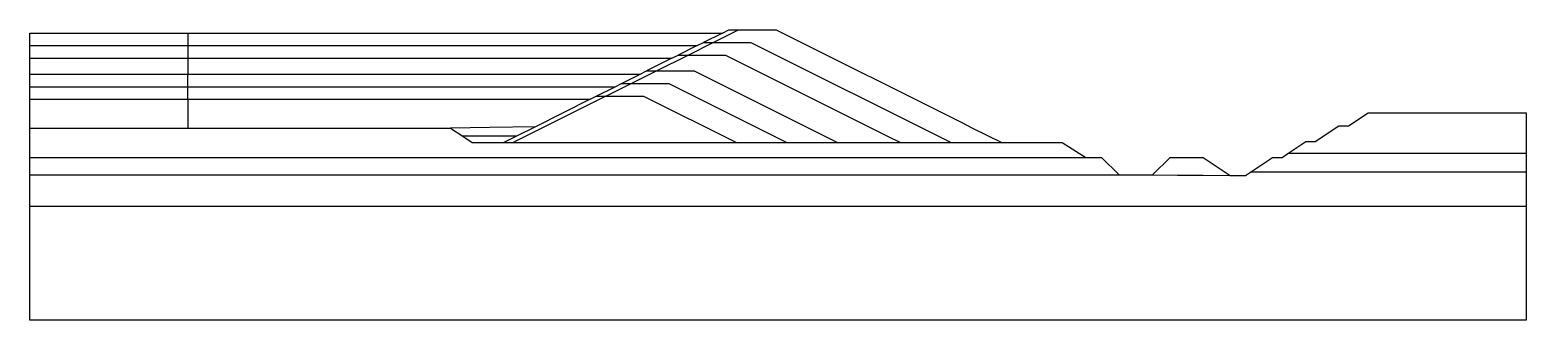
# Model space of a CAD drawing. Header units: metres. Extents: x -169 to 304, y 1556 to 1648.
import ezdxf

# ---------------------------------------------------------------- set-up
doc = ezdxf.new("R2010")
doc.units = ezdxf.units.M

msp = doc.modelspace()

# ---------------------------------------------------------------- linework, layer by layer
for p, q in [((-169.416, 1643), (-169.416, 1647)), ((-169.416, 1647), (-119.416, 1647)), ((-119.416, 1647), (-119.416, 1643)), ((-119.416, 1647), (49.801, 1647)), ((38.901, 1640), (46.901, 1644)), ((41.801, 1643), (43.801, 1644)), ((49.801, 1647), (43.801, 1644)), ((43.801, 1644), (46.901, 1644)), ((46.901, 1644), (54.901, 1648)), ((46.901, 1644), (58.801, 1644)), ((49.801, 1647), (51.801, 1648)), ((51.801, 1648), (54.901, 1648)), ((54.901, 1648), (66.801, 1648)), ((58.801, 1644), (122.217, 1612.292)), ((66.801, 1648), (125.547, 1618.627)), ((-169.416, 1639), (-169.416, 1643)), ((-169.416, 1643), (-119.416, 1643)), ((-169.416, 1634), (-169.416, 1639)), ((-169.416, 1639), (-119.416, 1639)), ((-119.416, 1643), (-119.416, 1639)), ((-119.416, 1643), (41.801, 1643)), ((-119.416, 1639), (-119.416, 1634)), ((-119.416, 1639), (33.801, 1639)), ((33.801, 1639), (25.801, 1635)), ((28.901, 1635), (38.901, 1640)), ((33.801, 1639), (35.801, 1640)), ((41.801, 1643), (35.801, 1640)), ((35.801, 1640), (38.901, 1640)), ((38.901, 1640), (50.801, 1640)), ((50.801, 1640), (101.884, 1614.459)), ((-169.416, 1630), (-169.416, 1634)), ((-169.416, 1634), (-119.416, 1634)), ((-119.416, 1630), (-119.416, 1634)), ((-119.416, 1634), (23.801, 1634)), ((17.801, 1631), (23.801, 1634)), ((20.901, 1631), (28.901, 1635)), ((23.801, 1634), (25.801, 1635)), ((25.801, 1635), (28.901, 1635)), ((28.901, 1635), (40.801, 1635)), ((40.801, 1635), (86.217, 1612.292)), ((-169.416, 1626), (-169.416, 1630)), ((-169.416, 1630), (-119.416, 1630)), ((-119.416, 1626), (-119.416, 1630)), ((-119.416, 1630), (15.821, 1630)), ((9.863, 1627), (15.821, 1630)), ((12.922, 1627), (20.901, 1631)), ((15.821, 1630), (17.801, 1631)), ((17.801, 1631), (20.901, 1631)), ((20.901, 1631), (32.801, 1631)), ((32.801, 1631), (70.201, 1612.292)), ((-169.416, 1616.895), (-169.416, 1626)), ((-169.416, 1626), (-119.416, 1626)), ((-119.416, 1626), (-119.416, 1616.895)), ((-119.416, 1626), (7.878, 1626)), ((12.922, 1627), (-16.416, 1612.292)), ((7.878, 1626), (-9.38, 1617.31)), ((7.878, 1626), (9.863, 1627)), ((9.863, 1627), (12.922, 1627)), ((12.922, 1627), (24.863, 1627)), ((24.863, 1627), (54.267, 1612.292)), ((247.969, 1617.585), (254.194, 1621.735)), ((254.194, 1621.735), (304.194, 1621.735)), ((304.194, 1621.735), (304.194, 1608.765)), ((-169.416, 1607.585), (-169.416, 1616.895)), ((-169.416, 1616.895), (-119.416, 1616.895)), ((-119.416, 1616.895), (-36.322, 1616.895)), ((-23.864, 1617.087), (-36.322, 1616.895)), ((-36.322, 1616.895), (-32.418, 1614.292)), ((-9.38, 1617.31), (-23.864, 1617.087)), ((-9.38, 1617.31), (-15.416, 1614.292)), ((125.547, 1618.627), (129.006, 1616.898)), ((129.006, 1616.898), (138.217, 1612.292)), ((237.469, 1612.585), (244.969, 1617.585)), ((244.969, 1617.585), (247.969, 1617.585)), ((-15.416, 1614.292), (-32.418, 1614.292)), ((-32.418, 1614.292), (-29.418, 1612.292)), ((-29.418, 1612.292), (-19.416, 1612.292)), ((-15.416, 1614.292), (-19.416, 1612.292)), ((-19.416, 1612.292), (-16.416, 1612.292)), ((-16.416, 1612.292), (54.267, 1612.292)), ((54.267, 1612.292), (70.201, 1612.292)), ((70.201, 1612.292), (86.217, 1612.292)), ((86.217, 1612.292), (106.217, 1612.292)), ((101.884, 1614.459), (106.217, 1612.292)), ((106.217, 1612.292), (122.217, 1612.292)), ((122.217, 1612.292), (138.217, 1612.292)), ((138.217, 1612.292), (157.371, 1612.292)), ((157.371, 1612.292), (164.871, 1607.585)), ((228.74, 1608.765), (234.469, 1612.585)), ((234.469, 1612.585), (237.469, 1612.585)), ((-169.416, 1602.035), (-169.416, 1607.585)), ((-169.416, 1607.585), (164.871, 1607.585)), ((164.871, 1607.585), (169.819, 1607.585)), ((169.819, 1607.585), (175.369, 1602.035)), ((185.968, 1602.035), (191.518, 1607.585)), ((191.518, 1607.585), (201.969, 1607.585)), ((201.969, 1607.585), (210.519, 1601.885)), ((216.986, 1602.93), (223.969, 1607.585)), ((223.969, 1607.585), (226.969, 1607.585)), ((226.969, 1607.585), (228.74, 1608.765)), ((304.194, 1608.765), (228.74, 1608.765)), ((304.194, 1608.765), (304.194, 1602.93)), ((-169.416, 1592), (-169.416, 1602.035)), ((-169.416, 1602.035), (175.369, 1602.035)), ((175.369, 1602.035), (185.968, 1602.035)), ((185.968, 1602.035), (193.799, 1601.987)), ((193.799, 1601.987), (201.915, 1601.938)), ((201.915, 1601.938), (210.519, 1601.885)), ((210.519, 1601.885), (215.419, 1601.885)), ((215.419, 1601.885), (216.986, 1602.93)), ((304.194, 1602.93), (216.986, 1602.93)), ((304.194, 1602.93), (304.194, 1592)), ((304.194, 1592), (-169.416, 1592)), ((-169.416, 1556), (-169.416, 1592)), ((304.194, 1592), (304.194, 1556)), ((304.194, 1556), (-169.416, 1556))]:
    msp.add_line(p, q)

doc.saveas('drawing.dxf')
